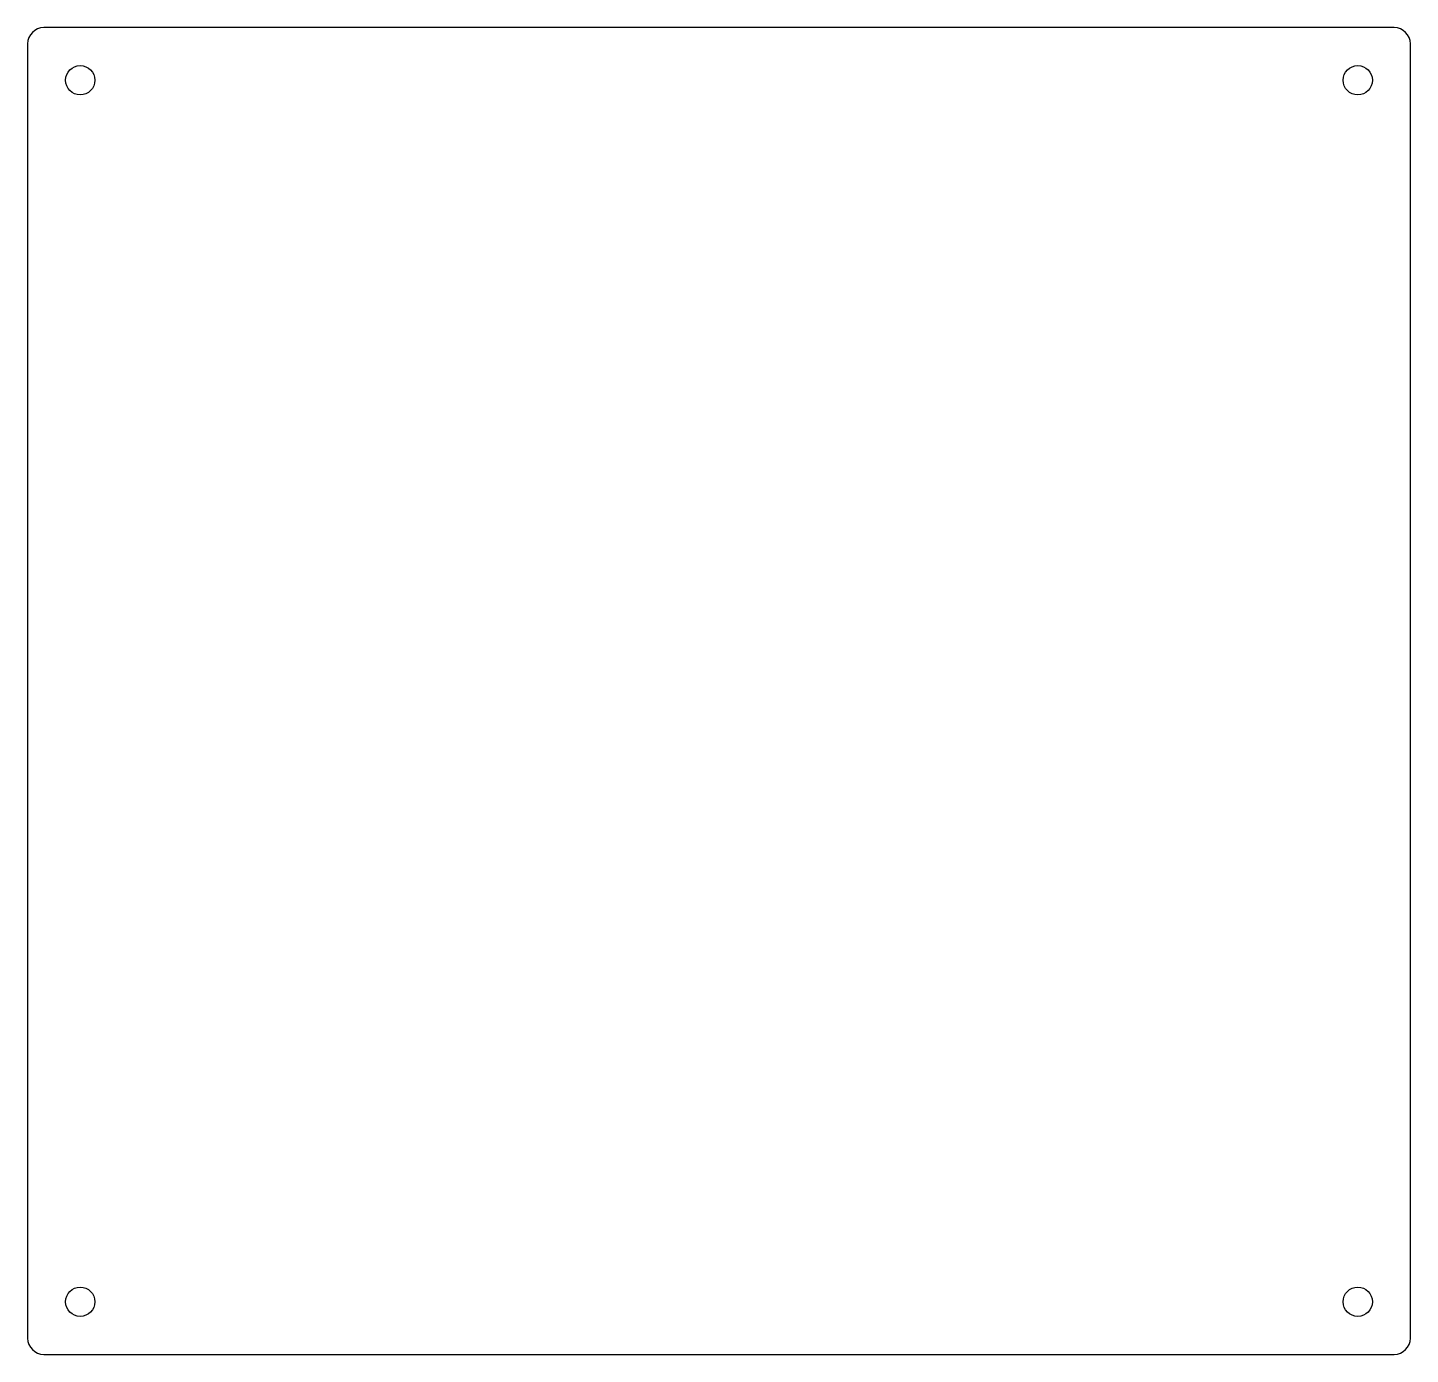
# Model space of a CAD drawing. Header units: millimetres. Extents: x 5 to 157, y 5 to 151.
import ezdxf

# ---------------------------------------------------------------- set-up
doc = ezdxf.new("R2010")
doc.units = ezdxf.units.MM
doc.layers.add('CUT', color=1, linetype='Continuous')

msp = doc.modelspace()

# ---------------------------------------------------------------- linework, layer by layer
at = {"layer": 'CUT'}
for p, q in [((155.3, 150.89), (6.7, 150.89)), ((4.91, 149.1), (4.91, 6.7)), ((157.09, 6.7), (157.09, 149.1)), ((6.7, 4.91), (155.3, 4.91))]:
    msp.add_line(p, q, dxfattribs=at)
for centre in [(10.7, 145.1), (151.3, 145.1), (10.7, 10.7), (151.3, 10.7)]:
    msp.add_circle(centre, 1.61, dxfattribs=at)
for centre, start, end in [((6.7, 149.1), 90, 180), ((155.3, 149.1), 0, 90), ((6.7, 6.7), 180, 270), ((155.3, 6.7), 270, 360)]:
    msp.add_arc(centre, 1.79, start, end, dxfattribs=at)

doc.saveas('drawing.dxf')
